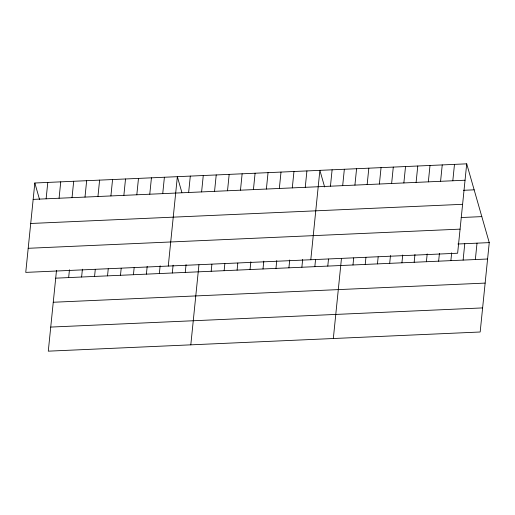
<?xml version="1.0" encoding="UTF-8"?>
<svg xmlns="http://www.w3.org/2000/svg" width="515" height="515" viewBox="0 0 515 515"><rect width="100%" height="100%" fill="white"/><g stroke="black" fill="none" stroke-linecap="round" stroke-linejoin="round"><path stroke-width="0.77" d="M34.827 182.999L25.75 272.384L457.635 253.226L466.712 163.834L34.827 182.999L39.578 199.608M46.125 198.809L47.786 182.419M59.077 198.236L60.744 181.847M56.496 270.362L48.288 351.166L480.173 332.001L489.25 242.617L466.712 163.834M72.036 197.663L73.697 181.274M68.656 277.591L69.448 269.789M84.994 197.084L86.655 180.694M81.615 277.019L82.406 269.21M97.947 196.511L99.614 180.121M94.567 276.446L95.281 269.416M110.905 195.938L112.566 179.548M107.526 275.866L108.24 268.843M123.864 195.359L125.525 178.969M120.484 275.293L121.199 268.27M136.816 194.786L138.484 178.396M133.437 274.72L134.151 267.697M149.775 194.213L151.436 177.823M146.395 274.141L147.187 266.339M162.734 193.64L164.394 177.25M159.354 273.568L160.146 265.766M168.27 266.062L177.353 176.671L181.898 192.559M172.306 272.995L173.104 265.186M188.645 192.488L190.305 176.098M185.265 272.416L186.057 264.613M201.603 191.915L203.264 175.525M190.808 344.844L198.938 264.819M214.555 191.335L216.223 174.946M211.176 271.27L211.89 264.247M227.514 190.762L229.175 174.373M224.134 270.697L224.849 263.667M240.473 190.19L242.134 173.8M237.093 270.118L237.808 263.094M253.425 189.61L255.092 173.227M250.045 269.545L250.844 261.742M266.384 189.037L268.045 172.647M263.004 268.972L263.796 261.163M279.342 188.464L281.003 172.074M275.963 268.392L276.755 260.59M292.295 187.891L293.962 171.501M288.915 267.819L289.713 260.017M305.253 187.312L306.914 170.922M301.874 267.246L302.666 259.438M310.796 259.74L319.873 170.349L324.624 186.958M314.832 266.667L315.547 259.644M330.443 186.198L332.111 169.808M327.785 266.094L328.499 259.071M342.681 185.651L344.348 169.261M333.327 338.516L341.458 258.498M354.919 185.11L356.586 168.72M352.981 264.98L353.696 257.951M367.156 184.57L368.824 168.18M365.219 264.433L365.933 257.41M379.394 184.022L381.055 167.632M377.456 263.892L378.171 256.869M391.632 183.482L393.293 167.092M389.694 263.352L390.486 255.543M403.863 182.941L405.53 166.551M401.925 262.805L402.724 255.002M416.101 182.394L417.768 166.004M414.163 262.264L414.955 254.462M428.338 181.853L430.006 165.463M426.401 261.723L427.193 253.914M440.576 181.312L442.243 164.922M438.638 261.176L439.43 253.374M452.814 180.765L454.481 164.375M450.876 260.635L451.668 252.833M463.114 260.094L464.775 243.704M475.351 259.547L477.012 243.157M33.166 199.389L465.051 180.224M463.442 190.305L474.154 189.835M30.72 223.478L462.605 204.313M461.163 217.536L481.815 216.615M28.196 248.294L460.082 229.136M457.893 244.007L489.25 242.617M55.697 278.164L487.583 259.006M53.251 302.254L485.136 283.096M50.734 327.077L482.619 307.912"/></g></svg>
